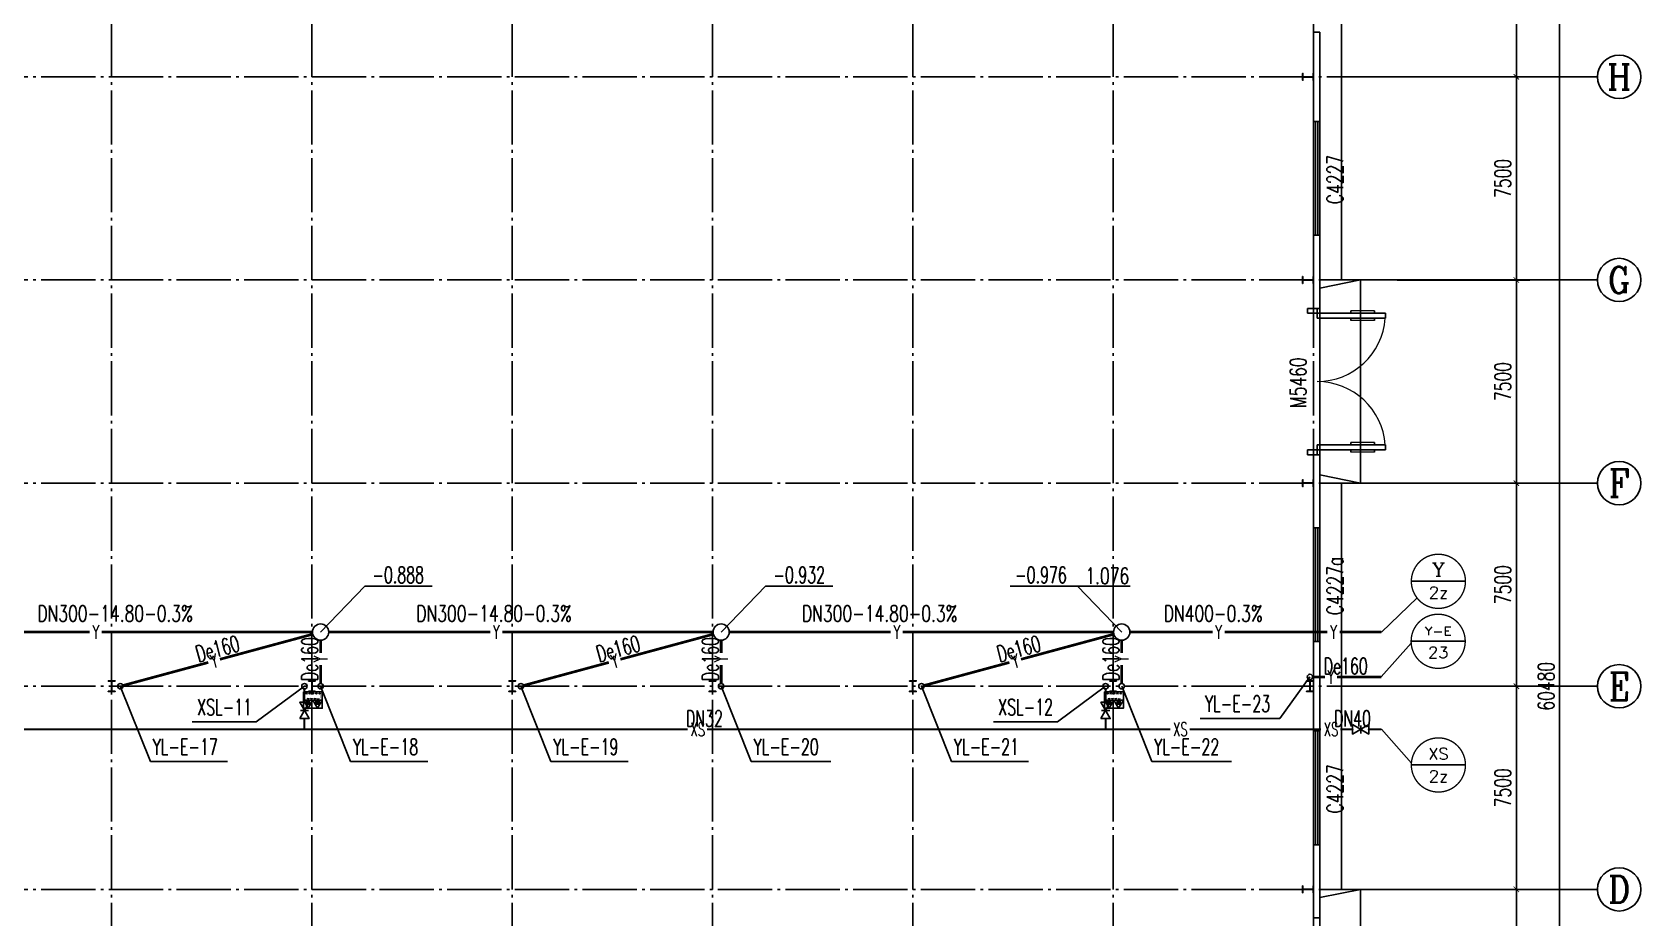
# Model space of a CAD drawing. Header units: millimetres. Extents: x 418304 to 847498, y 48187 to 111456.
# Drawn here: x 421587.6 to 421647, y 54470.7 to 54503.4 of the extents above; entities that cross this region are included whole.
import ezdxf
from ezdxf.enums import TextEntityAlignment as Align

# ---------------------------------------------------------------- set-up
doc = ezdxf.new("R2010")
doc.units = ezdxf.units.MM
doc.header["$LTSCALE"] = 1000
doc.linetypes.add('DOTE', pattern=[2.42, 2, -0.2, 0.02, -0.2])
for name, color, linetype in [('AXIS', 3, 'Continuous'), ('AXIS_TEXT', 7, 'Continuous'), ('COLUMN', 2, 'Continuous'), ('DIM_消防', 3, 'Continuous'), ('DIM_雨水', 3, 'Continuous'), ('DOTE', 8, 'DOTE'), ('EQUIP_消防', 7, 'Continuous'), ('PIPE-消防', 1, 'Continuous'), ('PIPE-雨水', 4, 'Continuous'), ('TEXT_消防', 7, 'Continuous'), ('TEXT_雨水', 7, 'Continuous'), ('TWT_LEAD', 3, 'Continuous'), ('TWT_TEXT', 7, 'Continuous'), ('VALVE_消防', 7, 'Continuous'), ('VPIPE-消防', 1, 'Continuous'), ('VPIPE-雨水', 4, 'Continuous'), ('WALL-PARAPET', 6, 'Continuous'), ('WELL_雨水', 4, 'Continuous'), ('WINDOW', 4, 'Continuous'), ('WINDOW_TEXT', 7, 'Continuous')]:
    doc.layers.add(name, color=color, linetype=linetype)
doc.styles.add('_TCH_AXIS', font='COMPLEX', dxfattribs={"bigfont": 'GBCBIG'})
doc.styles.add('_TCH_DIM', font='SIMPLEX', dxfattribs={"bigfont": 'GBCBIG'})
doc.styles.add('_TCH_DIM_T3', font='SIMPLEX', dxfattribs={"width": 0.705882, "bigfont": 'GBCBIG'})
doc.styles.add('_TCH_WINDOW', font='SIMPLEX', dxfattribs={"height": 3.5, "bigfont": 'GBCBIG'})
doc.styles.add('_TWT_CIRCLE', font='COMPLEX', dxfattribs={"width": 1.1, "height": 3, "bigfont": 'HZTXT'})
doc.styles.add('_TWT_PIPEDN', font='SIMPLEX', dxfattribs={"width": 0.8, "height": 3, "bigfont": 'HZTXT'})
doc.styles.add('_TWT_PIPETEXT', font='SIMPLEX', dxfattribs={"width": 0.8, "height": 3.5, "bigfont": 'HZTXT'})
doc.styles.add('_TWT_SERIAL', font='COMPLEX', dxfattribs={"width": 0.8, "height": 3, "bigfont": 'HZTXT'})
doc.styles.add('COMPLEX', font='COMPLEX')
doc.dimstyles.new('_TCH_ARCH&&200', dxfattribs={"dimtxt": 595, "dimasz": 200, "dimexe": 500, "dimexo": 600, "dimgap": 200, "dimtad": 1, "dimdec": 0, "dimzin": 0, "dimdsep": 46, "dimtxsty": '_TCH_DIM_T3', "dimblk": 'ARCHTICK', "dimcen": 0.09, "dimclrt": 7, "dimazin": 2, "dimtfac": 1, "dimtdec": 0, "dimtix": 1, "dimtmove": 2, "dimatfit": 3, "dimfxl": 0, "dimtolj": 1, "dimtzin": 0, "dimarcsym": 0})

# ---------------------------------------------------------------- blocks, each defined once
blk = doc.blocks.new('A$C797E1D2B')
at = {"layer": 'COLUMN'}
h = blk.add_hatch(color=256, dxfattribs=at)
h.paths.add_polyline_path([(125, 400), (250, 400), (250, 388), (130, 388), (130, 200), (125, 200)])
h.paths.add_polyline_path([(0, 400), (125, 400), (125, 200), (120, 200), (120, 388), (0, 388)])
h.paths.add_polyline_path([(0, 12), (120, 12), (120, 200), (125, 200), (125, 0), (0, 0)])
h.paths.add_polyline_path([(125, 200), (130, 200), (130, 12), (250, 12), (250, 0), (125, 0)])
blk.add_lwpolyline([(250, 0), (250, 12), (130, 12), (130, 388), (250, 388), (250, 400), (0, 400), (0, 388), (120, 388), (120, 12), (0, 12), (0, 0)], close=True, dxfattribs=at)
blk = doc.blocks.new('_AXISO')
blk.add_circle((0, 0), 0.5)
at = {"layer": 'AXIS_TEXT', "style": 'COMPLEX', "width": 1.041667}
blk.add_attdef('A', text='', height=0.56, dxfattribs=at).set_placement((-0.25, -0.28), (0.25, -0.28), align=Align.FIT)
blk = doc.blocks.new('消防软管卷盘')
blk.add_lwpolyline([(4963954, 151899), (4963954, 150312), (4964641, 150312), (4964641, 151899)], close=True)
for points, const_width in [([(4964134, 151704), (4964482, 151704)], 1), ([(4964134, 151566), (4964482, 151566)], 1), ([(4964134, 151428), (4964482, 151428)], 1), ([(4964134, 151290), (4964482, 151290)], 1), ([(4964134, 151152), (4964482, 151152)], 1), ([(4964134, 151014), (4964482, 151014)], 0.1), ([(4964134, 150876), (4964482, 150876)], 1), ([(4964134, 150738), (4964482, 150738)], 1), ([(4964150, 150600), (4964499, 150600)], 1), ([(4964150, 150462), (4964499, 150462)], 1)]:
    blk.add_lwpolyline(points, dxfattribs=dict(const_width=const_width))
for centre, start, end in [((4964134, 151636), 90, 270), ((4964134, 151360), 90, 270), ((4964134, 151084), 90, 270), ((4964482, 151498), 270, 90), ((4964482, 151222), 270, 90), ((4964482, 150946), 270, 90), ((4964134, 150808), 90, 270), ((4964150, 150532), 90, 270), ((4964499, 150670), 270, 90)]:
    blk.add_arc(centre, 69, start, end)
blk = doc.blocks.new('$TwtSys$00000546')
h = blk.add_hatch()
h.set_pattern_fill('ANSI31', color=256, scale=200, style=0)
h.set_pattern_definition([(45, (-38543.802, -6670.83), (-17.67767, 17.67767), [])])
h.paths.add_polyline_path([(-65, 174), (65, 174), (65, 44), (-65, 44)])
for points in [[(0, 344), (-198, 0), (198, 0)], [(-65, 174), (65, 174), (65, 44), (-65, 44)]]:
    blk.add_lwpolyline(points, close=True)
blk = doc.blocks.new('92623')
blk.add_lwpolyline([(8910066, 83014), (8909273, 83014), (8909273, 82670), (8910066, 82670)], close=True)
at = {"xscale": -0.5, "yscale": 0.5, "zscale": 0.5, "rotation": 89.99999999998747}
blk.add_blockref('消防软管卷盘', (8985223, 2565334), dxfattribs=at)
at = {"layer": 'EQUIP_消防', "color": 8, "rotation": 180}
for p in [(8909471, 83014), (8909868, 83014)]:
    blk.add_blockref('$TwtSys$00000546', p, dxfattribs=at)
blk = doc.blocks.new('_ArchTick')
at = {"color": 0, "linetype": 'ByBlock', "const_width": 0.15}
blk.add_lwpolyline([(-0.5, -0.5), (0.5, 0.5)], dxfattribs=at)
blk = doc.blocks.new('*D168')
at = {"layer": 'AXIS', "color": 0, "lineweight": -2}
for p, q in [((602844, 131945), (609344, 131945)), ((608844, 71465), (608844, 131945)), ((602844, 71465), (609344, 71465))]:
    blk.add_line(p, q, dxfattribs=at)
at = {"layer": 'Defpoints', "color": 0}
for p in [(602244, 131945), (608844, 131945), (602244, 71465)]:
    blk.add_point(p, dxfattribs=at)
at = {"layer": 'AXIS', "color": 0, "lineweight": -2, "xscale": 200, "yscale": 200, "zscale": 200}
for p, rotation in [((608844, 131945), 90), ((608844, 71465), 270)]:
    blk.add_blockref('_ArchTick', p, dxfattribs=dict(at, rotation=rotation))
at = {"layer": 'AXIS', "color": 7, "insert": (608346, 101705), "char_height": 595, "attachment_point": 5, "rotation": 90, "style": '_TCH_DIM_T3'}
blk.add_mtext('\\A1;60480', dxfattribs=at)
blk = doc.blocks.new('*D173')
at = {"layer": 'AXIS', "color": 0, "lineweight": -2}
for p, q in [((602844, 94205), (607744, 94205)), ((607244, 86705), (607244, 94205)), ((602844, 86705), (607744, 86705))]:
    blk.add_line(p, q, dxfattribs=at)
at = {"layer": 'Defpoints', "color": 0}
for p in [(602244, 94205), (607244, 94205), (602244, 86705)]:
    blk.add_point(p, dxfattribs=at)
at = {"layer": 'AXIS', "color": 0, "lineweight": -2, "xscale": 200, "yscale": 200, "zscale": 200}
for p, rotation in [((607244, 94205), 90), ((607244, 86705), 270)]:
    blk.add_blockref('_ArchTick', p, dxfattribs=dict(at, rotation=rotation))
at = {"layer": 'AXIS', "color": 7, "insert": (606746, 90455), "char_height": 595, "attachment_point": 5, "rotation": 90, "style": '_TCH_DIM_T3'}
blk.add_mtext('\\A1;7500', dxfattribs=at)
blk = doc.blocks.new('*D174')
at = {"layer": 'AXIS', "color": 0, "lineweight": -2}
for p, q in [((602844, 101705), (607744, 101705)), ((607244, 94205), (607244, 101705)), ((602844, 94205), (607744, 94205))]:
    blk.add_line(p, q, dxfattribs=at)
at = {"layer": 'Defpoints', "color": 0}
for p in [(602244, 101705), (607244, 101705), (602244, 94205)]:
    blk.add_point(p, dxfattribs=at)
at = {"layer": 'AXIS', "color": 0, "lineweight": -2, "xscale": 200, "yscale": 200, "zscale": 200}
for p, rotation in [((607244, 101705), 90), ((607244, 94205), 270)]:
    blk.add_blockref('_ArchTick', p, dxfattribs=dict(at, rotation=rotation))
at = {"layer": 'AXIS', "color": 7, "insert": (606746, 97955), "char_height": 595, "attachment_point": 5, "rotation": 90, "style": '_TCH_DIM_T3'}
blk.add_mtext('\\A1;7500', dxfattribs=at)
blk = doc.blocks.new('*D175')
at = {"layer": 'AXIS', "color": 0, "lineweight": -2}
for p, q in [((602844, 109205), (607744, 109205)), ((607244, 101705), (607244, 109205)), ((602844, 101705), (607744, 101705))]:
    blk.add_line(p, q, dxfattribs=at)
at = {"layer": 'Defpoints', "color": 0}
for p in [(602244, 109205), (607244, 109205), (602244, 101705)]:
    blk.add_point(p, dxfattribs=at)
at = {"layer": 'AXIS', "color": 0, "lineweight": -2, "xscale": 200, "yscale": 200, "zscale": 200}
for p, rotation in [((607244, 109205), 90), ((607244, 101705), 270)]:
    blk.add_blockref('_ArchTick', p, dxfattribs=dict(at, rotation=rotation))
at = {"layer": 'AXIS', "color": 7, "insert": (606746, 105455), "char_height": 595, "attachment_point": 5, "rotation": 90, "style": '_TCH_DIM_T3'}
blk.add_mtext('\\A1;7500', dxfattribs=at)
blk = doc.blocks.new('*D176')
at = {"layer": 'AXIS', "color": 0, "lineweight": -2}
for p, q in [((602844, 116705), (607744, 116705)), ((607244, 109205), (607244, 116705)), ((602844, 109205), (607744, 109205))]:
    blk.add_line(p, q, dxfattribs=at)
at = {"layer": 'Defpoints', "color": 0}
for p in [(602244, 116705), (607244, 116705), (602244, 109205)]:
    blk.add_point(p, dxfattribs=at)
at = {"layer": 'AXIS', "color": 0, "lineweight": -2, "xscale": 200, "yscale": 200, "zscale": 200}
for p, rotation in [((607244, 116705), 90), ((607244, 109205), 270)]:
    blk.add_blockref('_ArchTick', p, dxfattribs=dict(at, rotation=rotation))
at = {"layer": 'AXIS', "color": 7, "insert": (606746, 112955), "char_height": 595, "attachment_point": 5, "rotation": 90, "style": '_TCH_DIM_T3'}
blk.add_mtext('\\A1;7500', dxfattribs=at)
blk = doc.blocks.new('*D177')
at = {"layer": 'AXIS', "color": 0, "lineweight": -2}
for p, q in [((602844, 124205), (607744, 124205)), ((607244, 116705), (607244, 124205)), ((602844, 116705), (607744, 116705))]:
    blk.add_line(p, q, dxfattribs=at)
at = {"layer": 'Defpoints', "color": 0}
for p in [(602244, 124205), (607244, 124205), (602244, 116705)]:
    blk.add_point(p, dxfattribs=at)
at = {"layer": 'AXIS', "color": 0, "lineweight": -2, "xscale": 200, "yscale": 200, "zscale": 200}
for p, rotation in [((607244, 124205), 90), ((607244, 116705), 270)]:
    blk.add_blockref('_ArchTick', p, dxfattribs=dict(at, rotation=rotation))
at = {"layer": 'AXIS', "color": 7, "insert": (606746, 120455), "char_height": 595, "attachment_point": 5, "rotation": 90, "style": '_TCH_DIM_T3'}
blk.add_mtext('\\A1;7500', dxfattribs=at)
blk = doc.blocks.new('*D178')
at = {"layer": 'AXIS', "color": 0, "lineweight": -2}
for p, q in [((602844, 131705), (607744, 131705)), ((607244, 124205), (607244, 131705)), ((602844, 124205), (607744, 124205))]:
    blk.add_line(p, q, dxfattribs=at)
at = {"layer": 'Defpoints', "color": 0}
for p in [(602244, 131705), (607244, 131705), (602244, 124205)]:
    blk.add_point(p, dxfattribs=at)
at = {"layer": 'AXIS', "color": 0, "lineweight": -2, "xscale": 200, "yscale": 200, "zscale": 200}
for p, rotation in [((607244, 131705), 90), ((607244, 124205), 270)]:
    blk.add_blockref('_ArchTick', p, dxfattribs=dict(at, rotation=rotation))
at = {"layer": 'AXIS', "color": 7, "insert": (606746, 127955), "char_height": 595, "attachment_point": 5, "rotation": 90, "style": '_TCH_DIM_T3'}
blk.add_mtext('\\A1;7500', dxfattribs=at)
blk = doc.blocks.new('$DorLib2D$00000011')
for p, q in [((-0.467, 0.471), (-0.467, -0.062)), ((-0.467, 0.471), (-0.433, 0.471)), ((-0.433, 0.471), (-0.433, 0.004)), ((0.433, 0.471), (0.433, 0.004)), ((0.467, 0.471), (0.433, 0.471)), ((0.467, 0.471), (0.467, -0.062)), ((-0.483, 0.396), (-0.467, 0.396)), ((-0.417, 0.396), (-0.433, 0.396)), ((0.417, 0.396), (0.433, 0.396)), ((0.483, 0.396), (0.467, 0.396)), ((-0.483, 0.235), (-0.467, 0.235)), ((-0.417, 0.235), (-0.433, 0.235)), ((0.417, 0.235), (0.433, 0.235)), ((0.483, 0.235), (0.467, 0.235)), ((-0.5, 0.004), (-0.433, 0.004)), ((-0.5, 0.004), (-0.5, -0.062)), ((0.5, 0.004), (0.433, 0.004)), ((0.5, 0.004), (0.5, -0.062)), ((-0.5, -0.062), (-0.467, -0.062)), ((0.5, -0.062), (0.467, -0.062))]:
    blk.add_line(p, q)
at = {"lineweight": 13}
for p, q in [((-0.483, 0.396), (-0.483, 0.235)), ((-0.417, 0.396), (-0.417, 0.235)), ((0.417, 0.396), (0.417, 0.235)), ((0.483, 0.396), (0.483, 0.235))]:
    blk.add_line(p, q, dxfattribs=at)
for centre, start, end in [((-0.467, 0.004), 0, 85.904), ((0.467, 0.004), 94.096, 180)]:
    blk.add_arc(centre, 0.467, start, end, dxfattribs=at)
blk = doc.blocks.new('$TCHSYS$WIN2D')
for p, q in [((-0.5, 0.5), (0.5, 0.5)), ((-0.5, 0.5), (-0.5, -0.5)), ((0.5, 0.5), (0.5, -0.5)), ((0.5, 0.167), (-0.5, 0.167)), ((0.5, -0.167), (-0.5, -0.167)), ((-0.5, -0.5), (0.5, -0.5))]:
    blk.add_line(p, q)
blk = doc.blocks.new('$TwtSys$00000187')
blk.add_circle((0, 0, 0), 0.5)
blk = doc.blocks.new('$VALVE$00000296')
for points in [[(-125, 72), (-125, -72), (125, 72), (125, -72), (-125, 72)], [(0, 60), (0, -64)]]:
    blk.add_lwpolyline(points)
for p in [(-125, 0), (125, 0)]:
    blk.add_point(p)
blk = doc.blocks.new('242355')
at = {"color": 8, "ltscale": 0.5}
for p, q in [((601483.6, 116705.3), (599983.6, 116405.3)), ((599983.6, 109505.3), (601483.6, 109205.3)), ((601483.6, 94205.3), (599983.6, 93905.3))]:
    blk.add_line(p, q, dxfattribs=at)
for points in [[(577543.6, 132745.3), (600783.6, 132745.3), (600783.6, 116705.3)], [(599983.6, 109205.3), (601483.6, 109205.3), (601483.6, 116705.3), (599983.6, 116705.3)], [(600783.6, 109205.3), (600783.6, 94205.3)], [(599983.6, 86705.3), (601483.6, 86705.3), (601483.6, 94205.3), (599983.6, 94205.3)]]:
    blk.add_lwpolyline(points, dxfattribs=at)
at = {"layer": 'AXIS'}
for p, q in [((602243.6, 124205.3), (610243.6, 124205.3)), ((602243.6, 116705.3), (610243.6, 116705.3)), ((602243.6, 109205.3), (610243.6, 109205.3)), ((602243.6, 101705.3), (610243.6, 101705.3)), ((602243.6, 94205.3), (610243.6, 94205.3))]:
    blk.add_line(p, q, dxfattribs=at)
at = {"layer": 'DIM_消防'}
for p, q in [((605364.3, 105578.9), (603364.3, 105578.9)), ((602259.5, 103705.3), (603575.2, 104964.5)), ((602250.9, 102049), (603358.2, 103293.1)), ((605355.6, 103365), (603355.6, 103365)), ((602259.5, 100114.2), (603366.9, 98870.1)), ((605364.3, 98798.2), (603364.3, 98798.2))]:
    blk.add_line(p, q, dxfattribs=at)
at = {"layer": 'DIM_消防', "color": 3}
for p, q in [((562466.2, 101705.3, -3000), (560687.3, 100393.6, -3000)), ((592066.2, 101705.3, -3000), (590287.3, 100393.6, -3000)), ((560687.3, 100393.6, -3000), (558324.1, 100393.6, -3000)), ((590287.3, 100393.6, -3000), (587924.1, 100393.6, -3000))]:
    blk.add_line(p, q, dxfattribs=at)
at = {"layer": 'DIM_消防', "const_width": 50}
for points in [[(605364.3, 105578.9, 1), (603364.3, 105578.9, 1)], [(605355.6, 103365, 1), (603355.6, 103365, 1)], [(605364.3, 98798.2, 1), (603364.3, 98798.2, 1)]]:
    blk.add_lwpolyline(points, format="xyb", close=True, dxfattribs=at)
at = {"layer": 'DIM_雨水'}
for p, q in [((555663.1, 101705.3), (556773.2, 98928.2)), ((563063.1, 101705.3), (564173.2, 98928.2)), ((570463.1, 101705.3), (571573.2, 98928.2)), ((577863.1, 101705.3), (578973.2, 98928.2)), ((585263.1, 101705.3), (586373.2, 98928.2)), ((592663.1, 101705.3), (593773.2, 98928.2)), ((599618.3, 102049), (598508.2, 100517.6)), ((598508.2, 100517.6), (595566.8, 100517.6)), ((556773.2, 98928.2), (559623.2, 98928.2)), ((564173.2, 98928.2), (567023.2, 98928.2)), ((571573.2, 98928.2), (574423.2, 98928.2)), ((578973.2, 98928.2), (581914.6, 98928.2)), ((586373.2, 98928.2), (589223.2, 98928.2)), ((593773.2, 98928.2), (596714.6, 98928.2))]:
    blk.add_line(p, q, dxfattribs=at)
at = {"layer": 'DOTE'}
for p, q in [((555343.6, 69205.3), (555343.6, 134205.3)), ((562743.6, 69205.3), (562743.6, 134205.3)), ((570143.6, 69205.3), (570143.6, 134205.3)), ((577543.6, 69205.3), (577543.6, 134205.3)), ((584943.6, 69205.3), (584943.6, 134205.3)), ((592343.6, 69205.3), (592343.6, 134205.3)), ((599743.6, 69205.3), (599743.6, 134205.3)), ((602243.6, 124205.3), (434443.6, 124205.3)), ((602243.6, 116705.3), (434443.6, 116705.3)), ((602243.6, 109205.3), (434443.6, 109205.3)), ((602243.6, 101705.3), (434443.6, 101705.3)), ((602243.6, 94205.3), (434443.6, 94205.3))]:
    blk.add_line(p, q, dxfattribs=at)
at = {"layer": 'PIPE-消防', "linetype": 'Continuous', "const_width": 70}
for points in [[(562466.2, 101605.3), (562466.2, 101113.9)], [(592066.2, 101605.3), (592066.2, 101113.9)], [(562466.2, 100513.9), (562466.2, 100114.2)], [(592066.2, 100513.9), (592066.2, 100114.2)], [(546492.5, 100114.2), (562466.2, 100114.2)], [(562466.2, 100114.2), (576622.5, 100114.2)], [(577340.6, 100114.2), (592066.2, 100114.2)], [(592066.2, 100114.2), (594455.2, 100114.2)], [(595173.3, 100114.2), (600020.7, 100114.2)], [(600738.8, 100114.2), (601191.9, 100114.2)], [(601791.9, 100114.2), (602259.5, 100114.2)]]:
    blk.add_lwpolyline(points, dxfattribs=at)
at = {"layer": 'PIPE-雨水', "linetype": 'Continuous', "const_width": 100}
for points in [[(548563.1, 103705.3), (554531.9, 103705.3)], [(554975.7, 103705.3), (562763.1, 103705.3)], [(559341.8, 102699.6), (562773.5, 103627.1)], [(563363.1, 103705.3), (569331.9, 103705.3)], [(569775.7, 103705.3), (577563.1, 103705.3)], [(574141.8, 102699.6), (577573.5, 103627.1)], [(578163.1, 103705.3), (584131.9, 103705.3)], [(584575.7, 103705.3), (592363.1, 103705.3)], [(588941.8, 102699.6), (592373.5, 103627.1)], [(592963.1, 103705.3), (596020.4, 103705.3)], [(596464.2, 103705.3), (600266.3, 103705.3)], [(600710.2, 103705.3), (602259.5, 103705.3)], [(555759.6, 101731.4), (558913.4, 102583.8)], [(570559.6, 101731.4), (573713.4, 102583.8)], [(585359.6, 101731.4), (588513.4, 102583.8)], [(599718.3, 102049), (600168.5, 102049)], [(600612.4, 102049), (602259.5, 102049)]]:
    blk.add_lwpolyline(points, dxfattribs=at)
at = {"layer": 'PIPE-雨水', "linetype": 'Continuous', "ltscale": 2, "const_width": 100}
for points in [[(563063.1, 102934.8), (563063.1, 103405.3)], [(577863.1, 102934.8), (577863.1, 103405.3)], [(592663.1, 102934.8), (592663.1, 103405.3)], [(563063.1, 101805.3), (563063.1, 102491)], [(577863.1, 101805.3), (577863.1, 102491)], [(592663.1, 101805.3), (592663.1, 102491)]]:
    blk.add_lwpolyline(points, dxfattribs=at)
at = {"layer": 'TWT_LEAD'}
for p, q in [((563063.1, 103705.3), (564701.7, 105397)), ((564701.7, 105397), (567183.5, 105397)), ((577863.1, 103705.3), (579501.7, 105397)), ((579501.7, 105397), (581983.5, 105397)), ((591024.5, 105397), (588542.7, 105397)), ((591024.5, 105397), (592973.1, 105397)), ((592663.1, 103705.3), (591024.5, 105397))]:
    blk.add_line(p, q, dxfattribs=at)
at = {"layer": 'VPIPE-消防', "linetype": 'Continuous'}
for centre in [(562466.2, 101705.3), (592066.2, 101705.3)]:
    blk.add_circle(centre, 100, dxfattribs=at)
at = {"layer": 'VPIPE-雨水', "linetype": 'Continuous'}
for centre in [(555663.1, 101705.3), (563063.1, 101705.3), (570463.1, 101705.3), (577863.1, 101705.3), (585263.1, 101705.3), (592663.1, 101705.3), (599618.3, 102049)]:
    blk.add_circle(centre, 100, dxfattribs=at)
at = {"layer": 'WALL-PARAPET'}
for p, q in [((599983.6, 125855.3), (599743.6, 125855.3)), ((599743.6, 125855.3), (599743.6, 122555.3)), ((599983.6, 122555.3), (599983.6, 125855.3)), ((599743.6, 122555.3), (599983.6, 122555.3)), ((599983.6, 118355.3), (599743.6, 118355.3)), ((599743.6, 118355.3), (599743.6, 115655.3)), ((599983.6, 115655.3), (599983.6, 118355.3)), ((599743.6, 115655.3), (599983.6, 115655.3)), ((599983.6, 110255.3), (599743.6, 110255.3)), ((599743.6, 110255.3), (599743.6, 107555.3)), ((599983.6, 107555.3), (599983.6, 110255.3)), ((599743.6, 107555.3), (599983.6, 107555.3)), ((599983.6, 103355.3), (599743.6, 103355.3)), ((599743.6, 103355.3), (599743.6, 100055.3)), ((599983.6, 100055.3), (599983.6, 103355.3)), ((599743.6, 100055.3), (599983.6, 100055.3)), ((599983.6, 95855.3), (599743.6, 95855.3)), ((599743.6, 95855.3), (599743.6, 93155.3)), ((599983.6, 93155.3), (599983.6, 95855.3)), ((599743.6, 93155.3), (599983.6, 93155.3))]:
    blk.add_line(p, q, dxfattribs=at)
at = {"layer": 'WINDOW'}
for p, q in [((599983.6, 110255.3), (599983.6, 115655.3)), ((599983.6, 87755.3), (599983.6, 93155.3))]:
    blk.add_line(p, q, dxfattribs=at)
for p, rotation in [((599743.6, 124080.3), 89.99999999999999), ((599743.6, 116580.3), 89.99999999999999), ((599743.6, 109080.3), 89.99999999999999), ((555468.6, 101905.3), 180), ((562868.6, 101905.3), 180), ((570268.6, 101905.3), 180), ((577668.6, 101905.3), 180), ((585068.6, 101905.3), 180), ((592468.6, 101905.3), 180), ((599743.6, 101905.3), 180), ((599743.6, 94080.3), 89.99999999999999)]:
    blk.add_blockref('A$C797E1D2B', p, dxfattribs=dict(rotation=rotation))
at = {"xscale": 0.882, "yscale": 0.882, "zscale": 0.882}
for p in [(-7295553.3, 27976), (-7265953.3, 27976)]:
    blk.add_blockref('92623', p, dxfattribs=at)
at = {"layer": 'AXIS'}
ref = blk.add_blockref('_AXISO', (611043.6, 124205.3), dxfattribs=dict(at, xscale=1600, yscale=1600, zscale=1600))
ref.add_attrib('A', 'H', dxfattribs={"layer": 'AXIS_TEXT', "ltscale": 0.5, "height": 926.9, "style": '_TCH_AXIS'}).set_placement((610602.2, 123741.9), (611485, 123741.9), align=Align.FIT)
ref = blk.add_blockref('_AXISO', (611043.6, 116705.3), dxfattribs=dict(at, xscale=1600, yscale=1600, zscale=1600))
ref.add_attrib('A', 'G', dxfattribs={"layer": 'AXIS_TEXT', "ltscale": 0.5, "height": 971.8, "style": '_TCH_AXIS'}).set_placement((610627.1, 116219.4), (611460.1, 116219.4), align=Align.FIT)
ref = blk.add_blockref('_AXISO', (611043.6, 109205.3), dxfattribs=dict(at, xscale=1600, yscale=1600, zscale=1600))
ref.add_attrib('A', 'F', dxfattribs={"layer": 'AXIS_TEXT', "ltscale": 0.5, "height": 1018.2, "style": '_TCH_AXIS'}).set_placement((610655.7, 108696.3), (611431.4, 108696.3), align=Align.FIT)
ref = blk.add_blockref('_AXISO', (611043.6, 101705.3), dxfattribs=dict(at, xscale=1600, yscale=1600, zscale=1600))
ref.add_attrib('A', 'E', dxfattribs={"layer": 'AXIS_TEXT', "ltscale": 0.5, "height": 1018.2, "style": '_TCH_AXIS'}).set_placement((610655.7, 101196.3), (611431.4, 101196.3), align=Align.FIT)
ref = blk.add_blockref('_AXISO', (611043.6, 94205.3), dxfattribs=dict(at, xscale=1600, yscale=1600, zscale=1600))
ref.add_attrib('A', 'D', dxfattribs={"layer": 'AXIS_TEXT', "ltscale": 0.5, "height": 994.9, "style": '_TCH_AXIS'}).set_placement((610640.9, 93707.9), (611446.3, 93707.9), align=Align.FIT)
at = {"layer": 'VALVE_消防', "xscale": -2.4, "yscale": -2.4, "zscale": 2.4, "rotation": 270}
for p in [(562466.2, 100813.9), (592066.2, 100813.9)]:
    blk.add_blockref('$VALVE$00000296', p, dxfattribs=at)
at = {"layer": 'VALVE_消防', "xscale": 2.4, "yscale": 2.4, "zscale": 2.4}
blk.add_blockref('$VALVE$00000296', (601491.9, 100114.2), dxfattribs=at)
at = {"layer": 'WELL_雨水', "xscale": 600, "yscale": 600, "zscale": 600, "rotation": 180}
for p in [(563063.1, 103705.3), (577863.1, 103705.3), (592663.1, 103705.3)]:
    blk.add_blockref('$TwtSys$00000187', p, dxfattribs=at)
at = {"layer": 'WINDOW'}
ref = blk.add_blockref('$TCHSYS$WIN2D', (599863.6, 120455.3), dxfattribs=dict(at, xscale=4200, yscale=240, zscale=4200, rotation=90))
ref.add_attrib('A', 'C4227', (600840.9, 119505.3), dxfattribs={"layer": 'WINDOW_TEXT', "height": 595, "rotation": 90, "style": '_TCH_WINDOW', "width": 0.705882})
ref = blk.add_blockref('$DorLib2D$00000011', (599863.6, 112955.3), dxfattribs=dict(at, xscale=-5400, yscale=-5400, zscale=-5400, rotation=90))
ref.add_attrib('A', 'M5460', (599481.3, 111975.3), dxfattribs={"layer": 'WINDOW_TEXT', "height": 595, "rotation": 90, "style": '_TCH_WINDOW', "width": 0.705882})
ref = blk.add_blockref('$TCHSYS$WIN2D', (599863.6, 105455.3), dxfattribs=dict(at, xscale=4200, yscale=240, zscale=4200, rotation=90))
ref.add_attrib('A', 'C4227a', (600840.9, 104325.3), dxfattribs={"layer": 'WINDOW_TEXT', "height": 595, "rotation": 90, "style": '_TCH_WINDOW', "width": 0.705882})
ref = blk.add_blockref('$TCHSYS$WIN2D', (599863.6, 97955.3), dxfattribs=dict(at, xscale=4200, yscale=240, zscale=4200, rotation=90))
ref.add_attrib('A', 'C4227', (600840.9, 97005.3), dxfattribs={"layer": 'WINDOW_TEXT', "height": 595, "rotation": 90, "style": '_TCH_WINDOW', "width": 0.705882})
at = {"layer": 'DIM_消防', "color": 7, "style": '_TWT_CIRCLE'}
for s, height, p, p2 in [('Y', 497, (604117, 105767.7), (604611.6, 105767.7)), ('2z', 433.87, (604000.6, 104946), (604727.9, 104946)), ('Y-E', 302.56, (603856.4, 103590.6), (604854.8, 103590.6)), ('23', 423.95, (603978.1, 102740.3), (604733.1, 102740.3)), ('XS', 423.95, (603986.8, 98999), (604741.8, 98999)), ('2z', 433.87, (604000.6, 98165.2), (604727.9, 98165.2))]:
    blk.add_text(s, height=height, dxfattribs=at).set_placement(p, p2, align=Align.FIT)
at = {"layer": 'TEXT_消防', "linetype": 'Continuous', "style": '_TWT_PIPEDN', "width": 0.64}
for s, p in [('DN32', (576562.2, 100214.2)), ('DN40', (600507.5, 100214.2))]:
    blk.add_text(s, height=600, dxfattribs=at).set_placement(p)
at = {"layer": 'TEXT_消防', "style": '_TWT_PIPETEXT', "width": 0.64}
for p in [(576722.5, 99864.2), (594555.2, 99864.2), (600120.7, 99864.2)]:
    blk.add_text('XS', height=500, dxfattribs=at).set_placement(p)
at = {"layer": 'TEXT_雨水', "style": '_TWT_PIPETEXT', "width": 0.64}
for p in [(554631.9, 103455.3), (569431.9, 103455.3), (584231.9, 103455.3), (596120.4, 103455.3), (600366.3, 103455.3), (600268.5, 101799)]:
    blk.add_text('Y', height=500, dxfattribs=at).set_placement(p)
at = {"layer": 'TEXT_雨水', "linetype": 'Continuous', "style": '_TWT_PIPEDN', "width": 0.64}
for rotation, p in [(15.124007, (558551.5, 102589.6)), (90, (562963.1, 101891.6)), (15.124007, (573351.5, 102589.6)), (90, (577763.1, 101891.6)), (15.124007, (588151.5, 102589.6)), (90, (592563.1, 101891.6))]:
    blk.add_text('De160', height=600, rotation=rotation, dxfattribs=at).set_placement(p)
at = {"layer": 'TEXT_雨水', "style": '_TWT_PIPETEXT', "width": 0.64}
for rotation, p in [(15.124007, (559075.2, 102368.5)), (15.124007, (573875.2, 102368.5)), (15.124007, (588675.2, 102368.5)), (90, (563313.1, 102591)), (90, (578113.1, 102591)), (90, (592913.1, 102591))]:
    blk.add_text('Y', height=500, rotation=rotation, dxfattribs=at).set_placement(p)
at = {"layer": 'TEXT_雨水', "linetype": 'Continuous', "style": '_TWT_PIPEDN', "width": 0.64}
blk.add_text('De160', height=600, dxfattribs=at).set_placement((600125.2, 102149))
at = {"layer": 'TWT_TEXT'}
for s, height, style, width, p in [('-0.888', 600, '_TWT_SERIAL', 0.64, (564973.8, 105517)), ('-0.932', 600, '_TWT_SERIAL', 0.64, (579792.1, 105517)), ('-0.976', 600, '_TWT_SERIAL', 0.64, (588722.7, 105517)), ('1.076', 595, '_TCH_AXIS', 0.705882, (591322.3, 105482.3)), ('DN300-14.80-0.3%', 595, '_TCH_DIM', 0.705882, (552599.7, 104093.1)), ('DN300-14.80-0.3%', 595, '_TCH_DIM', 0.705882, (566601.2, 104093.1)), ('DN300-14.80-0.3%', 595, '_TCH_DIM', 0.705882, (580849.6, 104093.1)), ('DN400-0.3%', 595, '_TCH_DIM', 0.705882, (594215.3, 104093.1)), ('XSL-11', 600, '_TWT_SERIAL', 0.64, (558504.1, 100633.6, -3000)), ('XSL-12', 600, '_TWT_SERIAL', 0.64, (588104.1, 100633.6, -3000)), ('YL-E-23', 600, '_TWT_SERIAL', 0.64, (595746.8, 100757.6)), ('YL-E-17', 600, '_TWT_SERIAL', 0.64, (556865, 99168.2)), ('YL-E-18', 600, '_TWT_SERIAL', 0.64, (564265, 99168.2)), ('YL-E-19', 600, '_TWT_SERIAL', 0.64, (571665, 99168.2)), ('YL-E-20', 600, '_TWT_SERIAL', 0.64, (579064.9, 99168.2)), ('YL-E-21', 600, '_TWT_SERIAL', 0.64, (586465, 99168.2)), ('YL-E-22', 600, '_TWT_SERIAL', 0.64, (593864.9, 99168.2))]:
    blk.add_text(s, height=height, dxfattribs=dict(at, style=style, width=width)).set_placement(p)
at = {"layer": 'AXIS'}
for p1, p2, distance, text, picture, middle in [((602243.6, 71465.3), (602243.6, 131945.3), -6600, '60480', '*D168', (608346.1, 101705.3)), ((602243.6, 124205.3), (602243.6, 131705.3), -5000, '7500', '*D178', (606746.1, 127955.3)), ((602243.6, 116705.3), (602243.6, 124205.3), -5000, '7500', '*D177', (606746.1, 120455.3)), ((602243.6, 109205.3), (602243.6, 116705.3), -5000, '7500', '*D176', (606746.1, 112955.3)), ((602243.6, 101705.3), (602243.6, 109205.3), -5000, '7500', '*D175', (606746.1, 105455.3)), ((602243.6, 94205.3), (602243.6, 101705.3), -5000, '7500', '*D174', (606746.1, 97955.3)), ((602243.6, 86705.3), (602243.6, 94205.3), -5000, '7500', '*D173', (606746.1, 90455.3))]:
    dim = blk.add_aligned_dim(p1=p1, p2=p2, distance=distance, text=text, dimstyle='_TCH_ARCH&&200', dxfattribs=at)
    dim.commit()
    dim.dimension.update_dxf_attribs({"geometry": picture, "text_midpoint": middle})

msp = doc.modelspace()

# ---------------------------------------------------------------- block references
at = {"xscale": 0.001, "yscale": 0.001, "zscale": 0.001}
msp.add_blockref('242355', (421035.205, 54377.548, 3), dxfattribs=at)

doc.saveas('drawing.dxf')
